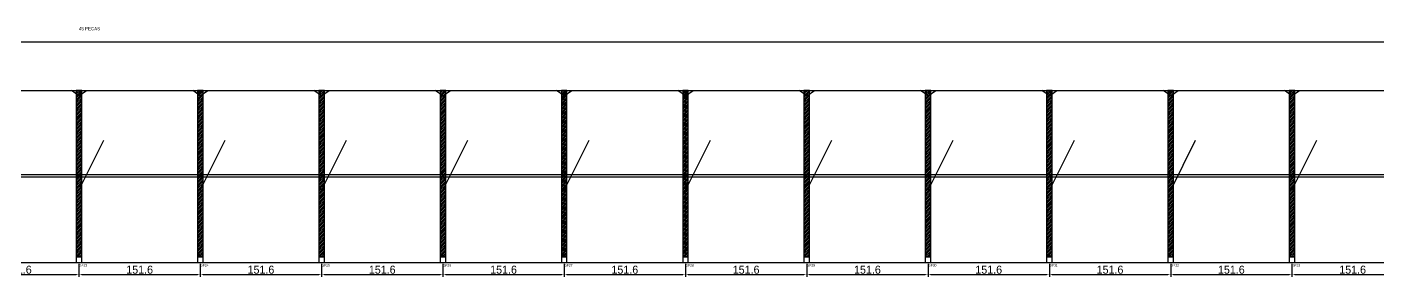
# Model space of a CAD drawing. Header units: metres. Extents: x -30 to 6761, y -25 to 308.
# Drawn here: x 3300 to 4989, y -25 to 287 of the extents above; entities that cross this region are included whole.
import ezdxf

# ---------------------------------------------------------------- set-up
doc = ezdxf.new("R2010")
doc.units = ezdxf.units.M
for name, color, linetype in [('BARRA_ANCORAGEM', 1, 'Continuous'), ('COTA', 241, 'Continuous'), ('GARFOS OK', 3, 'Continuous'), ('NOME DA VIGA', 6, 'Continuous'), ('SARR_7x7', 40, 'Continuous'), ('TIRAS REESCORAMENTO', 252, 'Continuous'), ('VIGAS', 3, 'Continuous')]:
    doc.layers.add(name, color=color, linetype=linetype)
doc.dimstyles.new('EZ DXF', dxfattribs={"dimtxt": 10, "dimasz": 3.5, "dimexe": 3, "dimexo": 1.5, "dimgap": 1, "dimtad": 1, "dimdec": 1, "dimdsep": 46, "dimcen": 2.5, "dimazin": 3, "dimtfac": 1, "dimtmove": 0, "dimatfit": 3})

msp = doc.modelspace()

# ---------------------------------------------------------------- hatches: boundary and pattern name
at = {"layer": 'COTA'}
h = msp.add_hatch(dxfattribs=at)
h.set_pattern_fill('ANSI31', scale=0.5)
h.paths.add_polyline_path([(3361.89, 0), (3368.89, 0), (3368.89, 208), (3361.89, 208)])
h = msp.add_hatch(dxfattribs=at)
h.set_pattern_fill('ANSI31', scale=0.5)
h.paths.add_polyline_path([(3513.5, 0), (3520.5, 0), (3520.5, 208), (3513.5, 208)])
h = msp.add_hatch(dxfattribs=at)
h.set_pattern_fill('ANSI31', scale=0.5)
h.paths.add_polyline_path([(3665.11, 0), (3672.11, 0), (3672.11, 208), (3665.11, 208)])
h = msp.add_hatch(dxfattribs=at)
h.set_pattern_fill('ANSI31', scale=0.5)
h.paths.add_polyline_path([(3816.72, 0), (3823.72, 0), (3823.72, 208), (3816.72, 208)])
h = msp.add_hatch(dxfattribs=at)
h.set_pattern_fill('ANSI31', scale=0.5)
h.paths.add_polyline_path([(3968.33, 0), (3975.33, 0), (3975.33, 208), (3968.33, 208)])
h = msp.add_hatch(dxfattribs=at)
h.set_pattern_fill('ANSI31', scale=0.5)
h.paths.add_polyline_path([(4119.94, 0), (4126.94, 0), (4126.94, 208), (4119.94, 208)])
h = msp.add_hatch(dxfattribs=at)
h.set_pattern_fill('ANSI31', scale=0.5)
h.paths.add_polyline_path([(4271.54, 0), (4278.54, 0), (4278.54, 208), (4271.54, 208)])
h = msp.add_hatch(dxfattribs=at)
h.set_pattern_fill('ANSI31', scale=0.5)
h.paths.add_polyline_path([(4423.15, 0), (4430.15, 0), (4430.15, 208), (4423.15, 208)])
h = msp.add_hatch(dxfattribs=at)
h.set_pattern_fill('ANSI31', scale=0.5)
h.paths.add_polyline_path([(4574.76, 0), (4581.76, 0), (4581.76, 208), (4574.76, 208)])
h = msp.add_hatch(dxfattribs=at)
h.set_pattern_fill('ANSI31', scale=0.5)
h.paths.add_polyline_path([(4726.37, 0), (4733.37, 0), (4733.37, 208), (4726.37, 208)])
h = msp.add_hatch(dxfattribs=at)
h.set_pattern_fill('ANSI31', scale=0.5)
h.paths.add_polyline_path([(4877.98, 0), (4884.98, 0), (4884.98, 208), (4877.98, 208)])

# ---------------------------------------------------------------- linework, layer by layer
at = {"layer": 'BARRA_ANCORAGEM'}
for p, q in [((3365.39, 83.2), (3396.59, 145.6)), ((3517, 83.2), (3548.2, 145.6)), ((3668.61, 83.2), (3699.81, 145.6)), ((3820.22, 83.2), (3851.42, 145.6)), ((3971.83, 83.2), (4003.03, 145.6)), ((4123.44, 83.2), (4154.64, 145.6)), ((4275.04, 83.2), (4306.24, 145.6)), ((4426.65, 83.2), (4457.85, 145.6)), ((4578.26, 83.2), (4609.46, 145.6)), ((4729.87, 83.2), (4761.07, 145.6)), ((4881.48, 83.2), (4912.68, 145.6))]:
    msp.add_line(p, q, dxfattribs=at)
at = {"layer": 'GARFOS OK'}
for p, q in [((3365.39, 201), (3355.89, 208)), ((3355.89, 208), (3374.89, 208)), ((3365.39, 201), (3374.89, 208)), ((3517, 201), (3507.5, 208)), ((3507.5, 208), (3526.5, 208)), ((3517, 201), (3526.5, 208)), ((3668.61, 201), (3659.11, 208)), ((3659.11, 208), (3678.11, 208)), ((3668.61, 201), (3678.11, 208)), ((3820.22, 201), (3810.72, 208)), ((3810.72, 208), (3829.72, 208)), ((3820.22, 201), (3829.72, 208)), ((3971.83, 201), (3962.33, 208)), ((3962.33, 208), (3981.33, 208)), ((3971.83, 201), (3981.33, 208)), ((4123.44, 201), (4113.94, 208)), ((4113.94, 208), (4132.94, 208)), ((4123.44, 201), (4132.94, 208)), ((4275.04, 201), (4265.54, 208)), ((4265.54, 208), (4284.54, 208)), ((4275.04, 201), (4284.54, 208)), ((4426.65, 201), (4417.15, 208)), ((4417.15, 208), (4436.15, 208)), ((4426.65, 201), (4436.15, 208)), ((4578.26, 201), (4568.76, 208)), ((4568.76, 208), (4587.76, 208)), ((4578.26, 201), (4587.76, 208)), ((4729.87, 201), (4720.37, 208)), ((4720.37, 208), (4739.37, 208)), ((4729.87, 201), (4739.37, 208)), ((4881.48, 201), (4871.98, 208)), ((4871.98, 208), (4890.98, 208)), ((4881.48, 201), (4890.98, 208))]:
    msp.add_line(p, q, dxfattribs=at)
at = {"layer": 'GARFOS OK', "linetype": 'CONTINUOUS'}
msp.add_line((-30, -7), (6760.78, -7), dxfattribs=at)
at = {"layer": 'GARFOS OK'}
for points in [[(3361.89, 0), (3368.89, 0), (3368.89, 208), (3361.89, 208), (3361.89, 0)], [(3513.5, 0), (3520.5, 0), (3520.5, 208), (3513.5, 208), (3513.5, 0)], [(3665.11, 0), (3672.11, 0), (3672.11, 208), (3665.11, 208), (3665.11, 0)], [(3816.72, 0), (3823.72, 0), (3823.72, 208), (3816.72, 208), (3816.72, 0)], [(3968.33, 0), (3975.33, 0), (3975.33, 208), (3968.33, 208), (3968.33, 0)], [(4119.94, 0), (4126.94, 0), (4126.94, 208), (4119.94, 208), (4119.94, 0)], [(4271.54, 0), (4278.54, 0), (4278.54, 208), (4271.54, 208), (4271.54, 0)], [(4423.15, 0), (4430.15, 0), (4430.15, 208), (4423.15, 208), (4423.15, 0)], [(4574.76, 0), (4581.76, 0), (4581.76, 208), (4574.76, 208), (4574.76, 0)], [(4726.37, 0), (4733.37, 0), (4733.37, 208), (4726.37, 208), (4726.37, 0)], [(4877.98, 0), (4884.98, 0), (4884.98, 208), (4877.98, 208), (4877.98, 0)]]:
    msp.add_lwpolyline(points, dxfattribs=at)
at = {"layer": 'SARR_7x7'}
for points in [[(3361.89, -7), (3368.89, -7), (3368.89, 0), (3361.89, 0), (3361.89, -7)], [(3513.5, -7), (3520.5, -7), (3520.5, 0), (3513.5, 0), (3513.5, -7)], [(3665.11, -7), (3672.11, -7), (3672.11, 0), (3665.11, 0), (3665.11, -7)], [(3816.72, -7), (3823.72, -7), (3823.72, 0), (3816.72, 0), (3816.72, -7)], [(3968.33, -7), (3975.33, -7), (3975.33, 0), (3968.33, 0), (3968.33, -7)], [(4119.94, -7), (4126.94, -7), (4126.94, 0), (4119.94, 0), (4119.94, -7)], [(4271.54, -7), (4278.54, -7), (4278.54, 0), (4271.54, 0), (4271.54, -7)], [(4423.15, -7), (4430.15, -7), (4430.15, 0), (4423.15, 0), (4423.15, -7)], [(4574.76, -7), (4581.76, -7), (4581.76, 0), (4574.76, 0), (4574.76, -7)], [(4726.37, -7), (4733.37, -7), (4733.37, 0), (4726.37, 0), (4726.37, -7)], [(4877.98, -7), (4884.98, -7), (4884.98, 0), (4877.98, 0), (4877.98, -7)]]:
    msp.add_lwpolyline(points, dxfattribs=at)
at = {"layer": 'TIRAS REESCORAMENTO'}
for points in [[(3213.78, 100), (3365.39, 100), (3365.39, 102.5), (3213.78, 102.5), (3213.78, 100)], [(3365.39, 100), (3517, 100), (3517, 102.5), (3365.39, 102.5), (3365.39, 100)], [(3517, 100), (3668.61, 100), (3668.61, 102.5), (3517, 102.5), (3517, 100)], [(3668.61, 100), (3820.22, 100), (3820.22, 102.5), (3668.61, 102.5), (3668.61, 100)], [(3820.22, 100), (3971.83, 100), (3971.83, 102.5), (3820.22, 102.5), (3820.22, 100)], [(3971.83, 100), (4123.44, 100), (4123.44, 102.5), (3971.83, 102.5), (3971.83, 100)], [(4123.44, 100), (4275.04, 100), (4275.04, 102.5), (4123.44, 102.5), (4123.44, 100)], [(4275.04, 100), (4426.65, 100), (4426.65, 102.5), (4275.04, 102.5), (4275.04, 100)], [(4426.65, 100), (4578.26, 100), (4578.26, 102.5), (4426.65, 102.5), (4426.65, 100)], [(4578.26, 100), (4729.87, 100), (4729.87, 102.5), (4578.26, 102.5), (4578.26, 100)], [(4729.87, 100), (4881.48, 100), (4881.48, 102.5), (4729.87, 102.5), (4729.87, 100)], [(4881.48, 100), (5033.09, 100), (5033.09, 102.5), (4881.48, 102.5), (4881.48, 100)]]:
    msp.add_lwpolyline(points, dxfattribs=at)
at = {"layer": 'VIGAS'}
msp.add_lwpolyline([(0, 208), (6730.78, 208), (6730.78, 268), (0, 268), (0, 208)], dxfattribs=at)

# ---------------------------------------------------------------- texts
at = {"layer": 'NOME DA VIGA'}
for s, height, p in [('45 PECAS', 4, (3365.39, 283)), ('GF23', 3, (3365.39, -12)), ('GF24', 3, (3517, -12)), ('GF25', 3, (3668.61, -12)), ('GF26', 3, (3820.22, -12)), ('GF27', 3, (3971.83, -12)), ('GF28', 3, (4123.44, -12)), ('GF29', 3, (4275.04, -12)), ('GF30', 3, (4426.65, -12)), ('GF31', 3, (4578.26, -12)), ('GF32', 3, (4729.87, -12)), ('GF33', 3, (4881.48, -12))]:
    msp.add_text(s, height=height, dxfattribs=at).set_placement(p)

# ---------------------------------------------------------------- dimensions: what is measured, and where the dimension line sits
at = {"layer": 'COTA'}
for base, p1, p2 in [((3213.78, -22), (3213.78, -7), (3365.39, -7)), ((3365.39, -22), (3365.39, -7), (3517, -7)), ((3517, -22), (3517, -7), (3668.61, -7)), ((3668.61, -22), (3668.61, -7), (3820.22, -7)), ((3820.22, -22), (3820.22, -7), (3971.83, -7)), ((3971.83, -22), (3971.83, -7), (4123.44, -7)), ((4123.44, -22), (4123.44, -7), (4275.04, -7)), ((4275.04, -22), (4275.04, -7), (4426.65, -7)), ((4426.65, -22), (4426.65, -7), (4578.26, -7)), ((4578.26, -22), (4578.26, -7), (4729.87, -7)), ((4729.87, -22), (4729.87, -7), (4881.48, -7)), ((4881.48, -22), (4881.48, -7), (5033.09, -7))]:
    msp.add_linear_dim(base=base, p1=p1, p2=p2, dimstyle='EZ DXF', dxfattribs=at).render()

doc.saveas('drawing.dxf')
